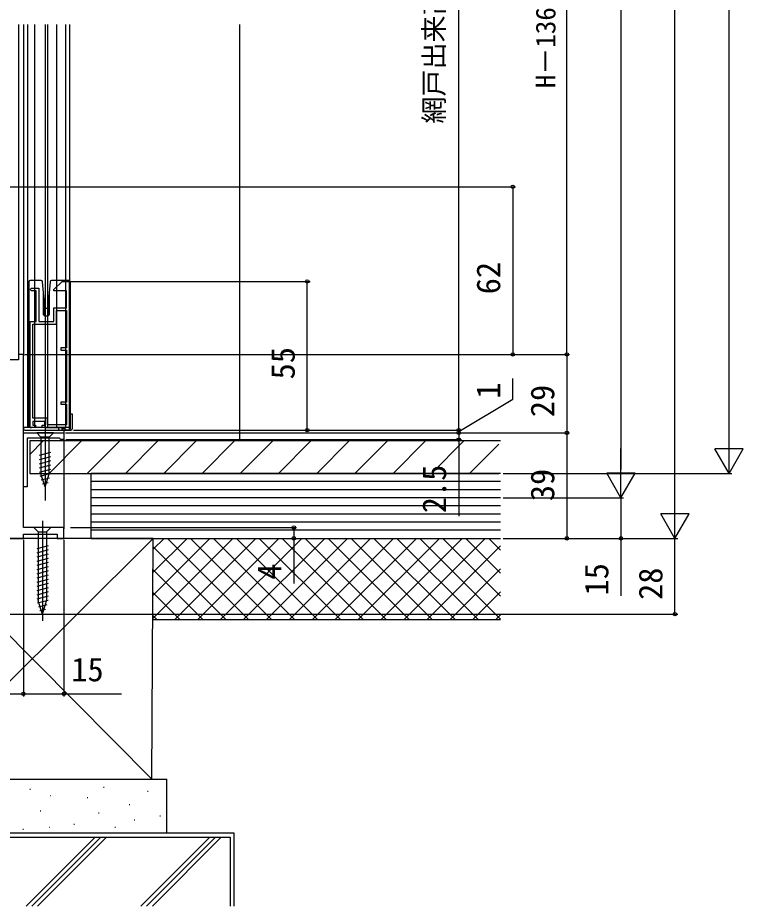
# Model space of a CAD drawing. Units: millimetres, scale not verified. Extents: x -525 to 525, y -783 to 779.
# Drawn here: x -252.1 to 16.2, y -188.7 to 139.8 of the extents above; entities that cross this region are included whole.
import ezdxf
from ezdxf.enums import TextEntityAlignment as Align

# ---------------------------------------------------------------- set-up
doc = ezdxf.new("R2010")
doc.units = ezdxf.units.MM
doc.header["$LTSCALE"] = 4
for name, color, linetype in [('0-2_YKK_11', 7, 'Continuous'), ('0-3_YKK_11E', 7, 'Continuous'), ('0-4_YKK_12', 2, 'Continuous'), ('0-5_YKK_13', 4, 'Continuous'), ('0-7_YKK_D', 6, 'Continuous'), ('0-9_YSS_K', 3, 'Continuous'), ('0-A_YSS_KE', 3, 'Continuous')]:
    doc.layers.add(name, color=color, linetype=linetype)
doc.styles.add('ＭＳ ゴシック', font='')
doc.styles.get('ＭＳ ゴシック').set_extended_font_data('MS Gothic')

msp = doc.modelspace()

# ---------------------------------------------------------------- linework, layer by layer
at = {"layer": '0-2_YKK_11'}
for points in [[(-250, -48.7), (-250, 15.3), (-251.8, 15.3), (-251.8, 13.3), (-260, 13.3), (-260, 10)], [(-364, -52.7), (-303.4, -52.7), (-303.4, -80.7), (-300, -80.7), (-300, -78.8), (-300.5, -78.3), (-301, -77.8), (-301, -52.7), (-250, -52.7), (-250, -51.2), (-237.5, -51.2), (-237.5, -52.7), (-235, -52.7), (-235, -48.7), (-250, -48.7)]]:
    msp.add_lwpolyline(points, dxfattribs=at)
msp.add_lwpolyline([(-250, -33.7), (-250, -13.7), (-235, -13.7), (-235, -16.2), (-236.2, -16.2), (-236.5, -15.9), (-236.7, -15.7), (-248.6, -15.7), (-248.6, -33.7)], close=True, dxfattribs=at)
msp.add_lwpolyline([(-250, -33.7), (-250, -13.7), (-235, -13.7), (-235, -16.2), (-236.2, -16.2), (-236.5, -15.9), (-236.7, -15.7), (-248.6, -15.7), (-248.6, -33.7)], close=True, dxfattribs=at)
msp.add_lwpolyline([(-250, -33.7), (-250, -13.7), (-235, -13.7), (-235, -16.2), (-236.2, -16.2), (-236.5, -15.9), (-236.7, -15.7), (-248.6, -15.7), (-248.6, -33.7)], close=True, dxfattribs=at)
at = {"layer": '0-3_YKK_11E'}
for points in [[(-233.031, 42.3), (-233.031, -12.7), (-234.031, -12.7), (-235.031, -11.7), (-243.131, -11.7), (-243.131, -10.8), (-242.131, -10.8), (-242.131, -9.5), (-246.531, -9.5), (-246.531, -10.8), (-245.531, -10.8), (-245.531, -11.7), (-247.531, -11.7), (-247.531, 27.5), (-245.331, 27.5), (-245.331, 38.8), (-247.031, 38.8), (-247.531, 39.3), (-247.031, 39.8), (-244.331, 39.8), (-244.331, 27.5), (-238.731, 27.5), (-238.731, 32.5), (-234.031, 32.5), (-234.031, 38.8), (-238.731, 38.8), (-238.731, 39.3), (-235.731, 42.3)], [(-246.531, -8.3), (-246.531, 26.5), (-237.731, 26.5), (-237.731, 31.5), (-234.031, 31.5), (-234.031, 17.7), (-236.131, 17.7), (-236.131, 16.9), (-234.031, 16.9), (-234.031, -2.3), (-236.131, -2.3), (-236.131, -3.1), (-234.031, -3.1), (-234.031, -10.7), (-241.131, -10.7), (-241.131, -8.3)]]:
    msp.add_lwpolyline(points, close=True, dxfattribs=at)
at = {"layer": '0-4_YKK_12'}
for p, q in [((-251.8, 137.284), (-251.8, 14.8)), ((-250, 137.284), (-250, 14.8)), ((-248.5, 137.284), (-248.5, -11.7)), ((-245.9, 137.284), (-245.9, -11.7)), ((-241.95, 137.284), (-241.95, -11.7)), ((-241.05, 137.284), (-241.05, -11.7)), ((-237.8, 137.284), (-237.8, -11.7)), ((-234.5, 137.284), (-234.5, -11.7)), ((-233.002, 137.284), (-233, -11.7)), ((-233, -11.7), (-250, -11.7)), ((-235, -12.676), (-235, -49.2))]:
    msp.add_line(p, q, dxfattribs=at)
at = {"layer": '0-5_YKK_13'}
for p, q in [((-248.031, 42.1), (-248.031, -11.2)), ((-247.43, 42.6), (-247.531, 42.6)), ((-244.831, 42.6), (-247.43, 42.6)), ((-243.903, 42.6), (-244.831, 42.6)), ((-243.417, 42.6), (-243.903, 42.6)), ((-242.531, 38.112), (-242.919, 42.148)), ((-240.142, 42.148), (-240.531, 38.112)), ((-239.219, 42.6), (-239.644, 42.6)), ((-235.498, 42.6), (-239.219, 42.6)), ((-235.431, 42.6), (-235.498, 42.6)), ((-235.498, 42.595), (-235.498, 42.6)), ((-233.232, 42.6), (-235.431, 42.6)), ((-232.731, 42.1), (-232.731, -12.2)), ((-242.531, 30), (-242.531, 38.112)), ((-240.531, 38.112), (-241.031, 32.919)), ((-240.531, 38.112), (-240.531, 30)), ((-242.031, 32.919), (-242.007, 32.671)), ((-241.055, 32.671), (-241.031, 32.919)), ((-241.031, 32.919), (-241.031, 29.5)), ((-241.708, 32.4), (-241.353, 32.4)), ((-241.031, 29.5), (-242.031, 29.5)), ((-246.433, -9.49), (-246.431, -9.5)), ((-242, -8.7), (-242, -38.7)), ((-242, -8.7), (-242, -38.7)), ((-233, -6.7), (-232, -6.7)), ((-232.8, -6.7), (-232.8, -11.7)), ((-232, -6.7), (-232, -12.2)), ((-237.6, -11.7), (-250, -11.7)), ((-250, -11.7), (-250, -12.2)), ((-249.5, -12.7), (-232.5, -12.7)), ((-247.531, -11.7), (-247.426, -11.7)), ((-247.426, -11.7), (-247.168, -11.7)), ((-247.168, -11.7), (-247.031, -11.7)), ((-241.631, -11.7), (-235.232, -11.7)), ((-237.031, -11.7), (-237.031, -12.2)), ((-236.531, -12.7), (-235.756, -12.7)), ((-235.756, -11.7), (-235.756, -12.7)), ((-235.756, -12.7), (-235.256, -12.7)), ((-235.336, -11.7), (-235.152, -11.884)), ((-235.256, -12.7), (-235.256, -11.78)), ((-235.256, -12.7), (-234.731, -12.7)), ((-234.731, -12.2), (-235.232, -11.7)), ((-234.852, -12.198), (-234.852, -12.2)), ((-234.852, -12.2), (-234.731, -12.2)), ((-232.8, -11.7), (-234.7, -11.7)), ((-238.9, -13.7), (-245.1, -13.7)), ((-245.1, -13.7), (-243.55, -15.25)), ((-238.9, -13.7), (-245.1, -13.7)), ((-245.1, -13.7), (-243.55, -15.25)), ((-243.55, -15.25), (-243.55, -28.784)), ((-240.45, -15.25), (-243.55, -15.25)), ((-243.55, -15.25), (-243.55, -28.784)), ((-240.45, -15.25), (-243.55, -15.25)), ((-238.9, -13.7), (-240.45, -15.25)), ((-238.9, -13.7), (-240.45, -15.25)), ((-240.45, -28.784), (-240.45, -15.25)), ((-240.45, -28.784), (-240.45, -15.25)), ((-244.1, -21.994), (-239.9, -20.869)), ((-244.1, -21.994), (-239.9, -20.869)), ((-244.1, -23.547), (-239.9, -22.421)), ((-244.1, -23.547), (-239.9, -22.421)), ((-244.1, -25.1), (-239.9, -23.974)), ((-244.1, -25.1), (-239.9, -23.974)), ((-244.1, -26.653), (-239.9, -25.527)), ((-244.1, -26.653), (-239.9, -25.527)), ((-244.1, -28.206), (-239.9, -27.08)), ((-244.1, -28.206), (-239.9, -27.08)), ((-243.841, -29.689), (-239.9, -28.633)), ((-243.841, -29.689), (-239.9, -28.633)), ((-242, -33.7), (-243.55, -28.784)), ((-242, -33.7), (-243.55, -28.784)), ((-242, -33.7), (-240.45, -28.784)), ((-242, -33.7), (-240.45, -28.784)), ((-243.39, -31.121), (-240.354, -30.308)), ((-243.39, -31.121), (-240.354, -30.308)), ((-242.938, -32.553), (-240.888, -32.004)), ((-242.938, -32.553), (-240.888, -32.004)), ((-243, -46.2), (-243.001, -83.2)), ((-239.9, -48.7), (-241.45, -50.25)), ((-244.55, -50.25), (-244.55, -75.784)), ((-241.45, -50.25), (-241.45, -75.784)), ((-240.9, -55.445), (-245.1, -56.571)), ((-240.9, -56.998), (-245.1, -58.123)), ((-240.9, -58.551), (-245.1, -59.676)), ((-240.9, -60.104), (-245.1, -61.229)), ((-240.9, -61.657), (-245.1, -62.782)), ((-240.9, -63.21), (-245.1, -64.335)), ((-240.9, -64.763), (-245.1, -65.888)), ((-240.9, -66.316), (-245.1, -67.441)), ((-240.9, -67.869), (-245.1, -68.994)), ((-240.9, -69.421), (-245.1, -70.547)), ((-240.9, -70.974), (-245.1, -72.1)), ((-240.9, -72.527), (-245.1, -73.653)), ((-240.9, -74.08), (-245.1, -75.206)), ((-240.9, -75.633), (-244.842, -76.689)), ((-243, -80.7), (-244.55, -75.784)), ((-243, -80.7), (-244.55, -75.784)), ((-241.354, -77.308), (-244.39, -78.121)), ((-243, -80.7), (-241.45, -75.784)), ((-241.889, -79.004), (-243.939, -79.553))]:
    msp.add_line(p, q, dxfattribs=at)
for points in [[(-242.031, 29.5), (-242.031, 32.919), (-242.531, 38.112)], [(-242.131, -9.8), (-242.131, -11.7), (-241.631, -11.7)], [(-234.731, -12.2), (-234.731, -12.7), (-233.231, -12.7)], [(-239.9, -48.7), (-246.1, -48.7), (-244.55, -50.25), (-241.45, -50.25)]]:
    msp.add_lwpolyline(points, dxfattribs=at)
for centre, radius, start, end in [((-243.417, 42.1), 0.5, 5.5, 90), ((-239.644, 42.1), 0.5, 90, 174.5), ((-233.231, 42.1), 0.5, 0.03924, 89.96081), ((-242.031, 30), 0.5, 180, 270), ((-241.708, 32.7), 0.3, 185.5, 270), ((-241.353, 32.7), 0.3, 270, 354.5), ((-241.031, 30), 0.5, 270, 0), ((-249.5, -12.2), 0.5, 180, 270), ((-236.531, -12.2), 0.5, 180, 270), ((-233.231, -12.2), 0.5, 270, 0), ((-232.5, -12.2), 0.5, 270, 0)]:
    msp.add_arc(centre, radius, start, end, dxfattribs=at)
for centre, major_axis, ratio, start_param, end_param in [((-247.531, 42.1), (0.5, 0), 0.999962, 1.5707963, 3.1415927), ((-233.232, 42.1), (-0.527, 0), 0.948965, 4.7110867, 4.712389), ((-247.531, -11.2), (-0.5, 0), 0.999962, 6.2831853, 7.8539816), ((-247.426, -11.2), (-0.5, 0), 0.999962, 1.5620697, 1.5707963), ((-235.152, -11.9), (-0.3, 0.3), 0.026186, 3.1154127, 4.7385689)]:
    msp.add_ellipse(centre, major_axis=major_axis, ratio=ratio, start_param=start_param, end_param=end_param, dxfattribs=at)
at = {"layer": '0-7_YKK_D'}
for p, q in [((11, -18.2), (11, 441.8)), ((-9, -42.2), (-9, 436.8)), ((-89, -12.704), (-89, 411.3)), ((-29, 406.8), (-29, -27.2)), ((-49, 15.3), (-49, 379.3)), ((-264, 77.3), (-68, 77.3)), ((-69, 77.3), (-69, 15.3)), ((-232.531, 42.3), (-144, 42.3)), ((-145, -12.704), (-145, 42.3)), ((-249.5, 15.3), (-68, 15.3)), ((-249.5, 15.3), (-48, 15.3)), ((-249.5, 15.3), (-48, 15.3)), ((-49, 15.3), (-49, -13.7)), ((-231.5, -12.704), (-88, -12.704)), ((-231.5, -12.704), (-88, -12.704)), ((-205.999, -12.704), (-144, -12.704)), ((-89, -12.704), (-89, -10.154)), ((-89, -13.7), (-89, -11.15)), ((-89, -13.7), (-89, -12.704)), ((-89, -13.7), (-89, -12.704)), ((11, -28.7), (11, -10.513)), ((-234.5, -13.7), (-48, -13.7)), ((-234.5, -13.7), (-88, -13.7)), ((-234.5, -13.7), (-48, -13.7)), ((-234.3, -16.2), (-88, -16.2)), ((-205.999, -13.7), (-88, -13.7)), ((-89, -13.7), (-89, -16.25)), ((-89, -13.7), (-89, -16.2)), ((-89, -16.2), (-89, -44.527)), ((-49, -13.7), (-49, -52.7)), ((-29, -37.7), (-29, -19.513)), ((11, -28.7), (5.75, -19.607)), ((16.25, -19.607), (5.75, -19.607)), ((11, -28.7), (16.25, -19.607)), ((-72.498, -28.7), (12, -28.7)), ((-29, -37.7), (-34.25, -28.607)), ((-23.75, -28.607), (-34.25, -28.607)), ((-29, -37.7), (-23.75, -28.607)), ((-9, -52.7), (-9, -34.513)), ((-72.543, -37.7), (-28, -37.7)), ((-30.5, -37.7), (-28, -37.7)), ((-9, -52.7), (-14.25, -43.607)), ((-3.75, -43.607), (-14.25, -43.607)), ((-9, -52.7), (-3.75, -43.607)), ((-232.6, -48.7), (-149, -48.7)), ((-249.999, -53.2), (-249.999, -111.2)), ((-249.999, -53.2), (-249.999, -111.2)), ((-234.999, -53.2), (-234.999, -111.2)), ((-72.498, -52.7), (-8, -52.7)), ((-72.498, -52.7), (-8, -52.7)), ((-9, -80.7), (-9, -52.7)), ((-299.5, -80.7), (-8, -80.7)), ((-300, -110.2), (-249.999, -110.2))]:
    msp.add_line(p, q, dxfattribs=at)
for points in [[(-89, -13.202), (-69, -1.231), (-69, 6.383)], [(-29, -37.7), (-29, -52.7), (-29, -73.977)], [(-150, -48.7), (-150, -52.7), (-150, -69.368)], [(-249.999, -110.2), (-234.999, -110.2), (-213.721, -110.2)]]:
    msp.add_lwpolyline(points, dxfattribs=at)
for centre in [(-69, 77.3), (-145, 42.3), (-69, 15.3), (-49, 15.3), (-49, 15.3), (-145, -12.704), (-89, -12.704), (-89, -12.704), (-89, -13.7), (-89, -13.7), (-49, -13.7), (-49, -13.7), (-89, -16.2), (-150, -48.7), (-150, -52.7), (-49, -52.7), (-29, -52.7), (-9, -80.7), (-249.999, -110.2), (-249.999, -110.2), (-234.999, -110.2)]:
    msp.add_circle(centre, 0.637, dxfattribs=at)
at = {"layer": '0-9_YSS_K'}
for p, q in [((-170, -16.7), (-170, 137.284)), ((-247.599, -21.643), (-242.656, -16.7)), ((-240.514, -28.7), (-228.514, -16.7)), ((-226.371, -28.7), (-214.371, -16.7)), ((-212.229, -28.7), (-200.229, -16.7)), ((-198.087, -28.7), (-186.087, -16.7)), ((-183.945, -28.7), (-171.945, -16.7)), ((-169.803, -28.7), (-157.803, -16.7)), ((-155.661, -28.7), (-143.661, -16.7)), ((-141.519, -28.7), (-129.519, -16.7)), ((-127.376, -28.7), (-115.376, -16.7)), ((-113.234, -28.7), (-101.234, -16.7)), ((-99.092, -28.7), (-87.092, -16.7)), ((-84.95, -28.7), (-74.098, -17.848)), ((-73.498, -31.7), (-224.999, -31.7)), ((-73.498, -34.7), (-224.999, -34.7)), ((-73.498, -37.7), (-224.999, -37.7)), ((-73.498, -40.7), (-224.999, -40.7)), ((-73.498, -43.7), (-224.999, -43.7)), ((-73.498, -46.7), (-224.999, -46.7)), ((-73.498, -49.7), (-224.999, -49.7)), ((-202, -52.7), (-291.5, -141.7)), ((-291, -52.7), (-202.5, -141.7)), ((-202, -52.7), (-73.498, -52.7)), ((-202, -56.726), (-197.974, -52.7)), ((-202, -65.211), (-189.489, -52.7)), ((-202, -73.697), (-181.003, -52.7)), ((-202, -82.182), (-172.518, -52.7)), ((-166.702, -82.7), (-196.702, -52.7)), ((-194.033, -82.7), (-164.033, -52.7)), ((-158.217, -82.7), (-188.217, -52.7)), ((-185.547, -82.7), (-155.547, -52.7)), ((-149.731, -82.7), (-179.731, -52.7)), ((-177.062, -82.7), (-147.062, -52.7)), ((-141.246, -82.7), (-171.246, -52.7)), ((-168.577, -82.7), (-138.577, -52.7)), ((-132.761, -82.7), (-162.761, -52.7)), ((-160.092, -82.7), (-130.092, -52.7)), ((-124.275, -82.7), (-154.275, -52.7)), ((-151.606, -82.7), (-121.606, -52.7)), ((-115.79, -82.7), (-145.79, -52.7)), ((-143.121, -82.7), (-113.121, -52.7)), ((-107.305, -82.7), (-137.305, -52.7)), ((-134.636, -82.7), (-104.636, -52.7)), ((-98.82, -82.7), (-128.82, -52.7)), ((-126.151, -82.7), (-96.151, -52.7)), ((-90.334, -82.7), (-120.334, -52.7)), ((-117.665, -82.7), (-87.665, -52.7)), ((-81.849, -82.7), (-111.849, -52.7)), ((-109.18, -82.7), (-79.18, -52.7)), ((-73.498, -82.565), (-103.364, -52.7)), ((-100.695, -82.7), (-73.498, -55.504)), ((-73.498, -74.08), (-94.878, -52.7)), ((-73.498, -65.595), (-86.393, -52.7)), ((-73.498, -57.109), (-77.908, -52.7)), ((-175.187, -82.7), (-202, -55.887)), ((-183.672, -82.7), (-202, -64.372)), ((-92.209, -82.7), (-73.498, -63.989)), ((-192.158, -82.7), (-202, -72.858)), ((-83.724, -82.7), (-73.498, -72.474)), ((-200.643, -82.7), (-202, -81.343)), ((-75.239, -82.7), (-73.498, -80.96)), ((-202, -82.7), (-73.498, -82.7)), ((-247.582, -145.454), (-247.382, -145.454)), ((-240.016, -147.723), (-239.816, -147.723)), ((-220.345, -144.697), (-220.145, -144.697)), ((-204.078, -146.21), (-203.878, -146.21)), ((-226.397, -148.48), (-226.197, -148.48)), ((-243.799, -153.398), (-243.599, -153.398)), ((-222.236, -154.154), (-222.036, -154.154)), ((-210.887, -151.128), (-210.687, -151.128)), ((-208.996, -156.802), (-208.796, -156.802)), ((-199.539, -155.289), (-199.339, -155.289)), ((-250.23, -160.207), (-250.03, -160.207)), ((-240.394, -159.45), (-240.194, -159.45)), ((-231.315, -158.316), (-231.115, -158.316)), ((-216.183, -159.45), (-215.983, -159.45)), ((-320.5, -163.2), (-173.5, -163.2)), ((-223.474, -163.2), (-248.984, -188.71)), ((-246.863, -188.71), (-221.353, -163.2)), ((-219.231, -163.2), (-244.741, -188.71)), ((-206.558, -188.71), (-181.047, -163.2)), ((-204.436, -188.71), (-178.926, -163.2)), ((-202.315, -188.71), (-176.805, -163.2)), ((-173.5, -163.2), (-173.5, -188.71))]:
    msp.add_line(p, q, dxfattribs=at)
at = {"layer": '0-A_YSS_KE'}
for p, q in [((-73.498, -16.7), (-247.599, -16.7)), ((-73.498, -28.7), (-224.999, -28.7)), ((-224.999, -52.7), (-224.999, -28.7)), ((-224.999, -52.7), (-73.498, -52.7)), ((-297.001, -141.7), (-197.001, -141.7)), ((-197.001, -161.7), (-197.001, -141.7)), ((-197.001, -161.7), (-297.001, -161.7))]:
    msp.add_line(p, q, dxfattribs=at)
for points in [[(-247.599, -16.7), (-247.599, -28.7), (-74.098, -28.7)], [(-172, -188.71), (-172, -161.7), (-322, -161.7)]]:
    msp.add_lwpolyline(points, dxfattribs=at)
msp.add_lwpolyline([(-202.5, -141.7), (-202, -52.7), (-291, -52.7), (-291.5, -141.7)], close=True, dxfattribs=at)

# ---------------------------------------------------------------- texts
at = {"layer": '0-7_YKK_D', "style": 'ＭＳ ゴシック'}
for s, height, p in [('網戸出来高＝H－76', 7.331, (-92.307, 100.651)), ('H－136', 7.331, (-51, 113.738)), ('62', 8.798, (-71, 37.539)), ('55', 8.798, (-147, 6.071)), ('1', 8.798, (-71, -1.072)), ('29', 8.798, (-51, -7.893)), ('2.5', 8.798, (-91, -43.414)), ('39', 8.798, (-51, -38.952)), ('4', 8.798, (-152, -67.982)), ('15', 8.798, (-31, -73.818)), ('28', 8.798, (-11, -75.461))]:
    msp.add_text(s, height=height, rotation=90, dxfattribs=at).set_placement(p, align=Align.BOTTOM_LEFT)
msp.add_text('15', height=8.798, dxfattribs=at).set_placement((-232.289, -108.2), align=Align.BOTTOM_LEFT)

doc.saveas('drawing.dxf')
